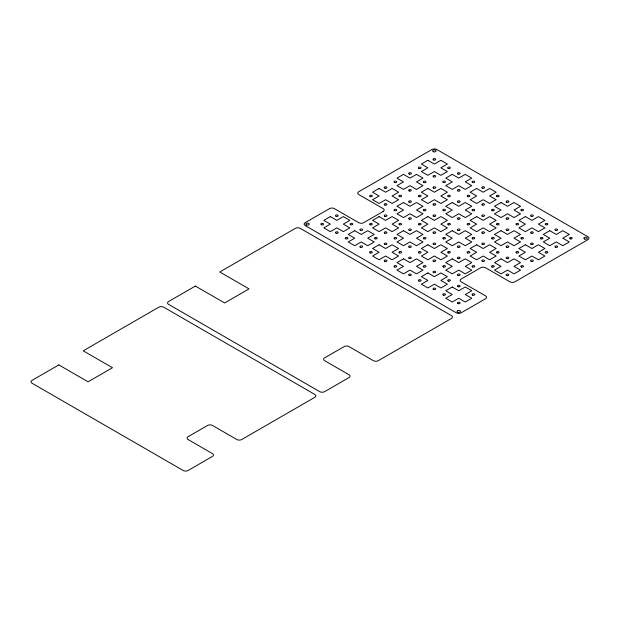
<?xml version="1.0" encoding="UTF-8"?>
<svg xmlns="http://www.w3.org/2000/svg" width="620" height="620" viewBox="0 0 620 620"><rect width="100%" height="100%" fill="white"/><g stroke="black" fill="none" stroke-linecap="round" stroke-linejoin="round"><path stroke-width="0.93" d="M383.238 211.404L363.646 222.712A3.449 1.992 0 0 1 358.771 222.712L334.382 208.63A3.449 1.992 0 0 0 329.507 208.63L305.125 222.712A3.449 1.992 0 0 0 305.125 225.525L456.312 312.813A3.449 1.992 0 0 0 461.187 312.813L485.576 298.739A3.449 1.992 0 0 0 485.576 295.918L461.187 281.844A3.449 1.992 0 0 1 461.187 279.023L480.694 267.762A3.449 1.992 0 0 1 485.576 267.762L509.958 281.844A3.449 1.992 0 0 0 514.84 281.844L587.993 239.607A3.449 1.992 0 0 0 587.993 236.794L436.805 149.505A3.449 1.992 0 0 0 431.923 149.505L358.771 191.735A3.449 1.992 0 0 0 358.771 194.556L383.16 208.638A3.449 1.992 0 0 1 383.075 211.498M58.83 364.909L32.008 380.393A3.449 1.992 0 0 0 32.008 383.207L183.195 470.495A3.449 1.992 0 0 0 188.077 470.495L212.458 456.421A3.449 1.992 0 0 0 212.458 453.6L188.077 439.526A3.449 1.992 0 0 1 188.077 436.705L207.584 425.444A3.449 1.992 0 0 1 212.458 425.444L236.848 439.526A3.449 1.992 0 0 0 241.722 439.526L314.875 397.288A3.449 1.992 0 0 0 314.875 394.475L163.688 307.187A3.449 1.992 0 0 0 158.813 307.187L83.219 350.827L112.476 367.722L88.094 381.804L58.83 364.909M195.385 286.068L168.562 301.553A3.449 1.992 0 0 0 168.562 304.366L319.757 391.654A3.449 1.992 0 0 0 324.632 391.654L349.013 377.58A3.449 1.992 0 0 0 349.013 374.759L324.632 360.685A3.449 1.992 0 0 1 324.632 357.864L344.139 346.603A3.449 1.992 0 0 1 349.013 346.603L373.403 360.685A3.449 1.992 0 0 0 378.278 360.685L451.438 318.447A3.449 1.992 0 0 0 451.438 315.634L300.243 228.346A3.449 1.992 0 0 0 295.368 228.346L219.774 271.986L249.038 288.881L224.649 302.963L195.385 286.068M330.321 216.613L323.818 220.363L330.321 224.122L323.818 227.873L330.321 231.632L336.823 227.873L343.325 231.632L349.827 227.873L343.325 224.122L349.827 220.363L343.325 216.613L336.823 220.363L330.321 216.613M379.091 188.457L372.589 192.208L379.091 195.959L372.589 199.718L379.091 203.469L385.594 199.718L392.096 203.469L398.598 199.718L392.096 195.959L398.598 192.208L392.096 188.457L385.594 192.208L379.091 188.457M403.481 174.375L396.971 178.126L403.481 181.885L396.971 185.636L403.481 189.394L409.983 185.636L416.485 189.394L422.987 185.636L416.485 181.885L422.987 178.126L416.485 174.375L409.983 178.126L403.481 174.375M427.862 160.293L421.36 164.052L427.862 167.803L421.36 171.562L427.862 175.313L434.364 171.562L440.867 175.313L447.369 171.562L440.867 167.803L447.369 164.052L440.867 160.293L434.364 164.052L427.862 160.293M354.71 230.687L348.208 234.445L354.71 238.196L348.208 241.955L354.71 245.706L361.212 241.955L367.714 245.706L374.216 241.955L367.714 238.196L374.216 234.445L367.714 230.687L361.212 234.445L354.71 230.687M379.091 216.613L372.589 220.363L379.091 224.122L372.589 227.873L379.091 231.632L385.594 227.873L392.096 231.632L398.598 227.873L392.096 224.122L398.598 220.363L392.096 216.613L385.594 220.363L379.091 216.613M403.481 202.531L396.971 206.29L403.481 210.04L396.971 213.799L403.481 217.55L409.983 213.799L416.485 217.55L422.987 213.799L416.485 210.04L422.987 206.29L416.485 202.531L409.983 206.29L403.481 202.531M427.862 188.457L421.36 192.208L427.862 195.959L421.36 199.718L427.862 203.469L434.364 199.718L440.867 203.469L447.369 199.718L440.867 195.959L447.369 192.208L440.867 188.457L434.364 192.208L427.862 188.457M452.251 174.375L445.741 178.126L452.251 181.885L445.741 185.636L452.251 189.394L458.754 185.636L465.256 189.394L471.758 185.636L465.256 181.885L471.758 178.126L465.256 174.375L458.754 178.126L452.251 174.375M379.091 244.768L372.589 248.519L379.091 252.278L372.589 256.029L379.091 259.788L385.594 256.029L392.096 259.788L398.598 256.029L392.096 252.278L398.598 248.519L392.096 244.768L385.594 248.519L379.091 244.768M403.481 230.687L396.971 234.445L403.481 238.196L396.971 241.955L403.481 245.706L409.983 241.955L416.485 245.706L422.987 241.955L416.485 238.196L422.987 234.445L416.485 230.687L409.983 234.445L403.481 230.687M427.862 216.613L421.36 220.363L427.862 224.122L421.36 227.873L427.862 231.632L434.364 227.873L440.867 231.632L447.369 227.873L440.867 224.122L447.369 220.363L440.867 216.613L434.364 220.363L427.862 216.613M452.251 202.531L445.741 206.29L452.251 210.04L445.741 213.799L452.251 217.55L458.754 213.799L465.256 217.55L471.758 213.799L465.256 210.04L471.758 206.29L465.256 202.531L458.754 206.29L452.251 202.531M476.633 188.457L470.131 192.208L476.633 195.959L470.131 199.718L476.633 203.469L483.135 199.718L489.637 203.469L496.139 199.718L489.637 195.959L496.139 192.208L489.637 188.457L483.135 192.208L476.633 188.457M403.481 258.85L396.971 262.601L403.481 266.36L396.971 270.111L403.481 273.862L409.983 270.111L416.485 273.862L422.987 270.111L416.485 266.36L422.987 262.601L416.485 258.85L409.983 262.601L403.481 258.85M427.862 244.768L421.36 248.519L427.862 252.278L421.36 256.029L427.862 259.788L434.364 256.029L440.867 259.788L447.369 256.029L440.867 252.278L447.369 248.519L440.867 244.768L434.364 248.519L427.862 244.768M452.251 230.687L445.741 234.445L452.251 238.196L445.741 241.955L452.251 245.706L458.754 241.955L465.256 245.706L471.758 241.955L465.256 238.196L471.758 234.445L465.256 230.687L458.754 234.445L452.251 230.687M476.633 216.613L470.131 220.363L476.633 224.122L470.131 227.873L476.633 231.632L483.135 227.873L489.637 231.632L496.139 227.873L489.637 224.122L496.139 220.363L489.637 216.613L483.135 220.363L476.633 216.613M501.022 202.531L494.512 206.29L501.022 210.04L494.512 213.799L501.022 217.55L507.524 213.799L514.027 217.55L520.529 213.799L514.027 210.04L520.529 206.29L514.027 202.531L507.524 206.29L501.022 202.531M427.862 272.924L421.36 276.683L427.862 280.434L421.36 284.192L427.862 287.944L434.364 284.192L440.867 287.944L447.369 284.192L440.867 280.434L447.369 276.683L440.867 272.924L434.364 276.683L427.862 272.924M452.251 258.85L445.741 262.601L452.251 266.36L445.741 270.111L452.251 273.862L458.754 270.111L465.256 273.862L471.758 270.111L465.256 266.36L471.758 262.601L465.256 258.85L458.754 262.601L452.251 258.85M476.633 244.768L470.131 248.519L476.633 252.278L470.131 256.029L476.633 259.788L483.135 256.029L489.637 259.788L496.139 256.029L489.637 252.278L496.139 248.519L489.637 244.768L483.135 248.519L476.633 244.768M501.022 230.687L494.512 234.445L501.022 238.196L494.512 241.955L501.022 245.706L507.524 241.955L514.027 245.706L520.529 241.955L514.027 238.196L520.529 234.445L514.027 230.687L507.524 234.445L501.022 230.687M525.404 216.613L518.901 220.363L525.404 224.122L518.901 227.873L525.404 231.632L531.906 227.873L538.408 231.632L544.91 227.873L538.408 224.122L544.91 220.363L538.408 216.613L531.906 220.363L525.404 216.613M452.251 287.006L445.741 290.757L452.251 294.515L445.741 298.267L452.251 302.025L458.754 298.267L465.256 302.025L471.758 298.267L465.256 294.515L471.758 290.757L465.256 287.006L458.754 290.757L452.251 287.006M501.022 258.85L494.512 262.601L501.022 266.36L494.512 270.111L501.022 273.862L507.524 270.111L514.027 273.862L520.529 270.111L514.027 266.36L520.529 262.601L514.027 258.85L507.524 262.601L501.022 258.85M525.404 244.768L518.901 248.519L525.404 252.278L518.901 256.029L525.404 259.788L531.906 256.029L538.408 259.788L544.91 256.029L538.408 252.278L544.91 248.519L538.408 244.768L531.906 248.519L525.404 244.768M549.785 230.687L543.283 234.445L549.785 238.196L543.283 241.955L549.785 245.706L556.295 241.955L562.797 245.706L569.3 241.955L562.797 238.196L569.3 234.445L562.797 230.687L556.295 234.445L549.785 230.687M433.396 151.737A1.721 0.992 0 0 0 436.085 150.978A1.721 0.992 0 0 0 433.613 150.017A1.721 0.992 0 0 0 433.396 151.737M457.785 312.232A1.721 0.992 0 0 0 460.474 311.48A1.721 0.992 0 0 0 457.994 310.512A1.721 0.992 0 0 0 457.785 312.232M306.699 224.983A1.721 0.992 0 0 0 309.287 224.122A1.721 0.992 0 0 0 306.699 223.254A1.721 0.992 0 0 0 306.699 224.983M584.59 239.026A1.721 0.992 0 0 0 587.272 238.266A1.721 0.992 0 0 0 584.8 237.305A1.721 0.992 0 0 0 584.59 239.026M433.613 159.999A1.349 0.775 0 0 0 435.705 159.41A1.349 0.775 0 0 0 433.775 158.658A1.349 0.775 0 0 0 433.613 159.999M448.245 168.446A1.349 0.775 0 0 0 450.337 167.857A1.349 0.775 0 0 0 448.407 167.106A1.349 0.775 0 0 0 448.245 168.446M433.613 176.894A1.349 0.775 0 0 0 435.705 176.305A1.349 0.775 0 0 0 433.775 175.553A1.349 0.775 0 0 0 433.613 176.894M418.981 168.446A1.349 0.775 0 0 0 421.073 167.857A1.349 0.775 0 0 0 419.143 167.106A1.349 0.775 0 0 0 418.981 168.446M457.994 174.081A1.349 0.775 0 0 0 460.094 173.492A1.349 0.775 0 0 0 458.164 172.74A1.349 0.775 0 0 0 457.994 174.081M472.626 182.528A1.349 0.775 0 0 0 474.726 181.939A1.349 0.775 0 0 0 472.796 181.187A1.349 0.775 0 0 0 472.626 182.528M457.994 190.975A1.349 0.775 0 0 0 460.094 190.387A1.349 0.775 0 0 0 458.164 189.635A1.349 0.775 0 0 0 457.994 190.975M443.362 182.528A1.349 0.775 0 0 0 445.462 181.939A1.349 0.775 0 0 0 443.532 181.187A1.349 0.775 0 0 0 443.362 182.528M482.383 188.155A1.349 0.775 0 0 0 484.476 187.573A1.349 0.775 0 0 0 482.546 186.814A1.349 0.775 0 0 0 482.383 188.155M497.015 196.602A1.349 0.775 0 0 0 499.108 196.021A1.349 0.775 0 0 0 497.178 195.261A1.349 0.775 0 0 0 497.015 196.602M482.383 205.049A1.349 0.775 0 0 0 484.476 204.468A1.349 0.775 0 0 0 482.546 203.709A1.349 0.775 0 0 0 482.383 205.049M467.751 196.602A1.349 0.775 0 0 0 469.844 196.021A1.349 0.775 0 0 0 467.914 195.261A1.349 0.775 0 0 0 467.751 196.602M506.765 202.236A1.349 0.775 0 0 0 508.865 201.647A1.349 0.775 0 0 0 506.935 200.896A1.349 0.775 0 0 0 506.765 202.236M521.482 210.715A1.349 0.775 0 0 0 523.497 210.04A1.349 0.775 0 0 0 521.482 209.366A1.349 0.775 0 0 0 521.482 210.715M506.85 219.162A1.349 0.775 0 0 0 508.865 218.488A1.349 0.775 0 0 0 506.85 217.814A1.349 0.775 0 0 0 506.85 219.162M492.133 210.684A1.349 0.775 0 0 0 494.233 210.095A1.349 0.775 0 0 0 492.303 209.343A1.349 0.775 0 0 0 492.133 210.684M531.232 216.341A1.349 0.775 0 0 0 533.254 215.675A1.349 0.775 0 0 0 531.232 215.001A1.349 0.775 0 0 0 531.232 216.341M545.786 224.766A1.349 0.775 0 0 0 547.879 224.177A1.349 0.775 0 0 0 545.949 223.425A1.349 0.775 0 0 0 545.786 224.766M531.232 233.236A1.349 0.775 0 0 0 533.254 232.57A1.349 0.775 0 0 0 531.232 231.896A1.349 0.775 0 0 0 531.232 233.236M516.6 224.789A1.349 0.775 0 0 0 518.622 224.122A1.349 0.775 0 0 0 516.6 223.448A1.349 0.775 0 0 0 516.6 224.789M555.621 230.423A1.349 0.775 0 0 0 557.636 229.749A1.349 0.775 0 0 0 555.621 229.082A1.349 0.775 0 0 0 555.621 230.423M570.253 238.871A1.349 0.775 0 0 0 572.268 238.196A1.349 0.775 0 0 0 570.253 237.53A1.349 0.775 0 0 0 570.253 238.871M555.621 247.318A1.349 0.775 0 0 0 557.636 246.644A1.349 0.775 0 0 0 555.621 245.97A1.349 0.775 0 0 0 555.621 247.318M540.989 238.871A1.349 0.775 0 0 0 543.004 238.196A1.349 0.775 0 0 0 540.989 237.53A1.349 0.775 0 0 0 540.989 238.871M433.613 188.155A1.349 0.775 0 0 0 435.705 187.573A1.349 0.775 0 0 0 433.775 186.814A1.349 0.775 0 0 0 433.613 188.155M448.245 196.602A1.349 0.775 0 0 0 450.337 196.021A1.349 0.775 0 0 0 448.407 195.261A1.349 0.775 0 0 0 448.245 196.602M433.613 205.049A1.349 0.775 0 0 0 435.705 204.468A1.349 0.775 0 0 0 433.775 203.709A1.349 0.775 0 0 0 433.613 205.049M418.981 196.602A1.349 0.775 0 0 0 421.073 196.021A1.349 0.775 0 0 0 419.143 195.261A1.349 0.775 0 0 0 418.981 196.602M409.223 202.236A1.349 0.775 0 0 0 411.324 201.647A1.349 0.775 0 0 0 409.394 200.896A1.349 0.775 0 0 0 409.223 202.236M423.855 210.684A1.349 0.775 0 0 0 425.956 210.095A1.349 0.775 0 0 0 424.026 209.343A1.349 0.775 0 0 0 423.855 210.684M409.223 219.131A1.349 0.775 0 0 0 411.324 218.542A1.349 0.775 0 0 0 409.394 217.79A1.349 0.775 0 0 0 409.223 219.131M394.591 210.684A1.349 0.775 0 0 0 396.692 210.095A1.349 0.775 0 0 0 394.762 209.343A1.349 0.775 0 0 0 394.591 210.684M384.919 188.185A1.349 0.775 0 0 0 386.942 187.519A1.349 0.775 0 0 0 384.919 186.845A1.349 0.775 0 0 0 384.919 188.185M399.551 196.633A1.349 0.775 0 0 0 401.574 195.959A1.349 0.775 0 0 0 399.551 195.292A1.349 0.775 0 0 0 399.551 196.633M384.919 205.081A1.349 0.775 0 0 0 386.942 204.406A1.349 0.775 0 0 0 384.919 203.74A1.349 0.775 0 0 0 384.919 205.081M370.287 196.633A1.349 0.775 0 0 0 372.31 195.959A1.349 0.775 0 0 0 370.287 195.292A1.349 0.775 0 0 0 370.287 196.633M409.308 174.112A1.349 0.775 0 0 0 411.324 173.437A1.349 0.775 0 0 0 409.308 172.763A1.349 0.775 0 0 0 409.308 174.112M423.94 182.559A1.349 0.775 0 0 0 425.956 181.885A1.349 0.775 0 0 0 423.94 181.21A1.349 0.775 0 0 0 423.94 182.559M409.308 191.007A1.349 0.775 0 0 0 411.324 190.332A1.349 0.775 0 0 0 409.308 189.658A1.349 0.775 0 0 0 409.308 191.007M394.676 182.559A1.349 0.775 0 0 0 396.692 181.885A1.349 0.775 0 0 0 394.676 181.21A1.349 0.775 0 0 0 394.676 182.559M433.69 216.341A1.349 0.775 0 0 0 435.713 215.675A1.349 0.775 0 0 0 433.69 215.001A1.349 0.775 0 0 0 433.69 216.341M448.322 224.789A1.349 0.775 0 0 0 450.345 224.122A1.349 0.775 0 0 0 448.322 223.448A1.349 0.775 0 0 0 448.322 224.789M433.69 233.236A1.349 0.775 0 0 0 435.713 232.57A1.349 0.775 0 0 0 433.69 231.896A1.349 0.775 0 0 0 433.69 233.236M419.058 224.789A1.349 0.775 0 0 0 421.081 224.122A1.349 0.775 0 0 0 419.058 223.448A1.349 0.775 0 0 0 419.058 224.789M458.079 202.267A1.349 0.775 0 0 0 460.094 201.593A1.349 0.775 0 0 0 458.079 200.919A1.349 0.775 0 0 0 458.079 202.267M472.711 210.715A1.349 0.775 0 0 0 474.726 210.04A1.349 0.775 0 0 0 472.711 209.366A1.349 0.775 0 0 0 472.711 210.715M458.079 219.162A1.349 0.775 0 0 0 460.094 218.488A1.349 0.775 0 0 0 458.079 217.814A1.349 0.775 0 0 0 458.079 219.162M443.447 210.715A1.349 0.775 0 0 0 445.462 210.04A1.349 0.775 0 0 0 443.447 209.366A1.349 0.775 0 0 0 443.447 210.715M482.461 216.341A1.349 0.775 0 0 0 484.483 215.675A1.349 0.775 0 0 0 482.461 215.001A1.349 0.775 0 0 0 482.461 216.341M497.015 224.766A1.349 0.775 0 0 0 499.108 224.177A1.349 0.775 0 0 0 497.178 223.425A1.349 0.775 0 0 0 497.015 224.766M482.383 233.213A1.349 0.775 0 0 0 484.476 232.624A1.349 0.775 0 0 0 482.546 231.872A1.349 0.775 0 0 0 482.383 233.213M467.751 224.766A1.349 0.775 0 0 0 469.844 224.177A1.349 0.775 0 0 0 467.914 223.425A1.349 0.775 0 0 0 467.751 224.766M506.765 230.392A1.349 0.775 0 0 0 508.865 229.803A1.349 0.775 0 0 0 506.935 229.051A1.349 0.775 0 0 0 506.765 230.392M521.482 238.871A1.349 0.775 0 0 0 523.497 238.196A1.349 0.775 0 0 0 521.482 237.53A1.349 0.775 0 0 0 521.482 238.871M506.85 247.318A1.349 0.775 0 0 0 508.865 246.644A1.349 0.775 0 0 0 506.85 245.97A1.349 0.775 0 0 0 506.85 247.318M492.133 238.84A1.349 0.775 0 0 0 494.233 238.251A1.349 0.775 0 0 0 492.303 237.499A1.349 0.775 0 0 0 492.133 238.84M531.232 244.505A1.349 0.775 0 0 0 533.254 243.831A1.349 0.775 0 0 0 531.232 243.156A1.349 0.775 0 0 0 531.232 244.505M545.864 252.952A1.349 0.775 0 0 0 547.879 252.278A1.349 0.775 0 0 0 545.864 251.604A1.349 0.775 0 0 0 545.864 252.952M531.232 261.4A1.349 0.775 0 0 0 533.254 260.726A1.349 0.775 0 0 0 531.232 260.051A1.349 0.775 0 0 0 531.232 261.4M516.6 252.952A1.349 0.775 0 0 0 518.622 252.278A1.349 0.775 0 0 0 516.6 251.604A1.349 0.775 0 0 0 516.6 252.952M506.85 258.579A1.349 0.775 0 0 0 508.865 257.912A1.349 0.775 0 0 0 506.85 257.238A1.349 0.775 0 0 0 506.85 258.579M521.482 267.026A1.349 0.775 0 0 0 523.497 266.36A1.349 0.775 0 0 0 521.482 265.685A1.349 0.775 0 0 0 521.482 267.026M506.85 275.474A1.349 0.775 0 0 0 508.865 274.8A1.349 0.775 0 0 0 506.85 274.133A1.349 0.775 0 0 0 506.85 275.474M492.133 266.995A1.349 0.775 0 0 0 494.233 266.414A1.349 0.775 0 0 0 492.303 265.654A1.349 0.775 0 0 0 492.133 266.995M482.461 244.505A1.349 0.775 0 0 0 484.483 243.831A1.349 0.775 0 0 0 482.461 243.156A1.349 0.775 0 0 0 482.461 244.505M497.093 252.952A1.349 0.775 0 0 0 499.115 252.278A1.349 0.775 0 0 0 497.093 251.604A1.349 0.775 0 0 0 497.093 252.952M482.383 261.369A1.349 0.775 0 0 0 484.476 260.78A1.349 0.775 0 0 0 482.546 260.028A1.349 0.775 0 0 0 482.383 261.369M467.829 252.952A1.349 0.775 0 0 0 469.851 252.278A1.349 0.775 0 0 0 467.829 251.604A1.349 0.775 0 0 0 467.829 252.952M457.994 230.392A1.349 0.775 0 0 0 460.094 229.803A1.349 0.775 0 0 0 458.164 229.051A1.349 0.775 0 0 0 457.994 230.392M472.711 238.871A1.349 0.775 0 0 0 474.726 238.196A1.349 0.775 0 0 0 472.711 237.53A1.349 0.775 0 0 0 472.711 238.871M457.994 247.287A1.349 0.775 0 0 0 460.094 246.698A1.349 0.775 0 0 0 458.164 245.946A1.349 0.775 0 0 0 457.994 247.287M443.447 238.871A1.349 0.775 0 0 0 445.462 238.196A1.349 0.775 0 0 0 443.447 237.53A1.349 0.775 0 0 0 443.447 238.871M384.842 216.318A1.349 0.775 0 0 0 386.934 215.729A1.349 0.775 0 0 0 385.005 214.977A1.349 0.775 0 0 0 384.842 216.318M399.474 224.766A1.349 0.775 0 0 0 401.566 224.177A1.349 0.775 0 0 0 399.637 223.425A1.349 0.775 0 0 0 399.474 224.766M384.919 233.236A1.349 0.775 0 0 0 386.942 232.57A1.349 0.775 0 0 0 384.919 231.896A1.349 0.775 0 0 0 384.919 233.236M370.21 224.766A1.349 0.775 0 0 0 372.302 224.177A1.349 0.775 0 0 0 370.373 223.425A1.349 0.775 0 0 0 370.21 224.766M409.308 230.423A1.349 0.775 0 0 0 411.324 229.749A1.349 0.775 0 0 0 409.308 229.082A1.349 0.775 0 0 0 409.308 230.423M423.94 238.871A1.349 0.775 0 0 0 425.956 238.196A1.349 0.775 0 0 0 423.94 237.53A1.349 0.775 0 0 0 423.94 238.871M409.223 247.287A1.349 0.775 0 0 0 411.324 246.698A1.349 0.775 0 0 0 409.394 245.946A1.349 0.775 0 0 0 409.223 247.287M394.676 238.871A1.349 0.775 0 0 0 396.692 238.196A1.349 0.775 0 0 0 394.676 237.53A1.349 0.775 0 0 0 394.676 238.871M433.613 244.474A1.349 0.775 0 0 0 435.705 243.885A1.349 0.775 0 0 0 433.775 243.133A1.349 0.775 0 0 0 433.613 244.474M448.245 252.921A1.349 0.775 0 0 0 450.337 252.332A1.349 0.775 0 0 0 448.407 251.581A1.349 0.775 0 0 0 448.245 252.921M433.69 261.4A1.349 0.775 0 0 0 435.713 260.726A1.349 0.775 0 0 0 433.69 260.051A1.349 0.775 0 0 0 433.69 261.4M419.058 252.952A1.349 0.775 0 0 0 421.081 252.278A1.349 0.775 0 0 0 419.058 251.604A1.349 0.775 0 0 0 419.058 252.952M458.079 258.579A1.349 0.775 0 0 0 460.094 257.912A1.349 0.775 0 0 0 458.079 257.238A1.349 0.775 0 0 0 458.079 258.579M472.711 267.026A1.349 0.775 0 0 0 474.726 266.36A1.349 0.775 0 0 0 472.711 265.685A1.349 0.775 0 0 0 472.711 267.026M457.994 275.443A1.349 0.775 0 0 0 460.094 274.862A1.349 0.775 0 0 0 458.164 274.102A1.349 0.775 0 0 0 457.994 275.443M443.447 267.026A1.349 0.775 0 0 0 445.462 266.36A1.349 0.775 0 0 0 443.447 265.685A1.349 0.775 0 0 0 443.447 267.026M458.079 286.742A1.349 0.775 0 0 0 460.094 286.068A1.349 0.775 0 0 0 458.079 285.394A1.349 0.775 0 0 0 458.079 286.742M472.711 295.19A1.349 0.775 0 0 0 474.726 294.515A1.349 0.775 0 0 0 472.711 293.841A1.349 0.775 0 0 0 472.711 295.19M458.079 303.63A1.349 0.775 0 0 0 460.094 302.963A1.349 0.775 0 0 0 458.079 302.289A1.349 0.775 0 0 0 458.079 303.63M443.362 295.159A1.349 0.775 0 0 0 445.462 294.57A1.349 0.775 0 0 0 443.532 293.818A1.349 0.775 0 0 0 443.362 295.159M433.613 272.63A1.349 0.775 0 0 0 435.705 272.041A1.349 0.775 0 0 0 433.775 271.289A1.349 0.775 0 0 0 433.613 272.63M448.245 281.077A1.349 0.775 0 0 0 450.337 280.488A1.349 0.775 0 0 0 448.407 279.736A1.349 0.775 0 0 0 448.245 281.077M433.69 289.555A1.349 0.775 0 0 0 435.713 288.881A1.349 0.775 0 0 0 433.69 288.207A1.349 0.775 0 0 0 433.69 289.555M418.981 281.077A1.349 0.775 0 0 0 421.073 280.488A1.349 0.775 0 0 0 419.143 279.736A1.349 0.775 0 0 0 418.981 281.077M409.308 258.579A1.349 0.775 0 0 0 411.324 257.912A1.349 0.775 0 0 0 409.308 257.238A1.349 0.775 0 0 0 409.308 258.579M423.94 267.026A1.349 0.775 0 0 0 425.956 266.36A1.349 0.775 0 0 0 423.94 265.685A1.349 0.775 0 0 0 423.94 267.026M409.308 275.474A1.349 0.775 0 0 0 411.324 274.8A1.349 0.775 0 0 0 409.308 274.133A1.349 0.775 0 0 0 409.308 275.474M394.591 266.995A1.349 0.775 0 0 0 396.692 266.414A1.349 0.775 0 0 0 394.762 265.654A1.349 0.775 0 0 0 394.591 266.995M384.842 244.474A1.349 0.775 0 0 0 386.934 243.885A1.349 0.775 0 0 0 385.005 243.133A1.349 0.775 0 0 0 384.842 244.474M399.474 252.921A1.349 0.775 0 0 0 401.566 252.332A1.349 0.775 0 0 0 399.637 251.581A1.349 0.775 0 0 0 399.474 252.921M384.919 261.4A1.349 0.775 0 0 0 386.942 260.726A1.349 0.775 0 0 0 384.919 260.051A1.349 0.775 0 0 0 384.919 261.4M370.21 252.921A1.349 0.775 0 0 0 372.302 252.332A1.349 0.775 0 0 0 370.373 251.581A1.349 0.775 0 0 0 370.21 252.921M360.453 230.392A1.349 0.775 0 0 0 362.553 229.803A1.349 0.775 0 0 0 360.623 229.051A1.349 0.775 0 0 0 360.453 230.392M375.085 238.84A1.349 0.775 0 0 0 377.185 238.251A1.349 0.775 0 0 0 375.255 237.499A1.349 0.775 0 0 0 375.085 238.84M360.453 247.287A1.349 0.775 0 0 0 362.553 246.698A1.349 0.775 0 0 0 360.623 245.946A1.349 0.775 0 0 0 360.453 247.287M345.821 238.84A1.349 0.775 0 0 0 347.921 238.251A1.349 0.775 0 0 0 345.991 237.499A1.349 0.775 0 0 0 345.821 238.84M336.149 216.341A1.349 0.775 0 0 0 338.171 215.675A1.349 0.775 0 0 0 336.149 215.001A1.349 0.775 0 0 0 336.149 216.341M350.781 224.789A1.349 0.775 0 0 0 352.803 224.122A1.349 0.775 0 0 0 350.781 223.448A1.349 0.775 0 0 0 350.781 224.789M336.149 233.236A1.349 0.775 0 0 0 338.171 232.57A1.349 0.775 0 0 0 336.149 231.896A1.349 0.775 0 0 0 336.149 233.236M321.517 224.789A1.349 0.775 0 0 0 323.539 224.122A1.349 0.775 0 0 0 321.517 223.448A1.349 0.775 0 0 0 321.517 224.789"/></g></svg>
